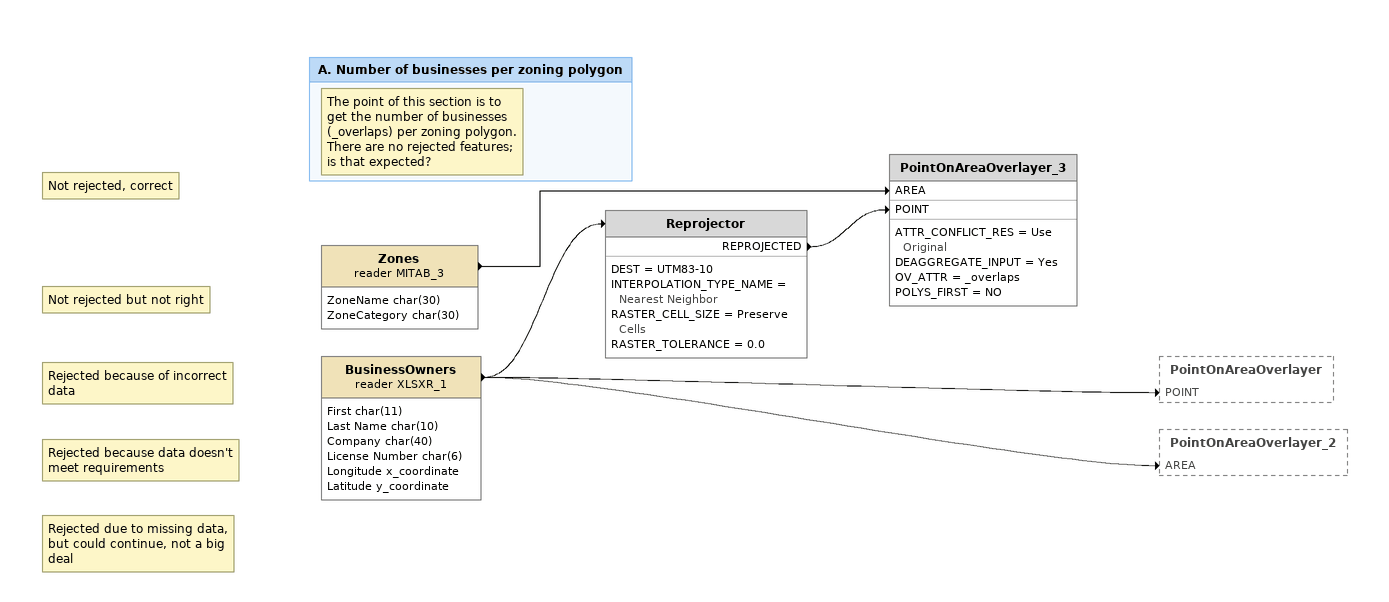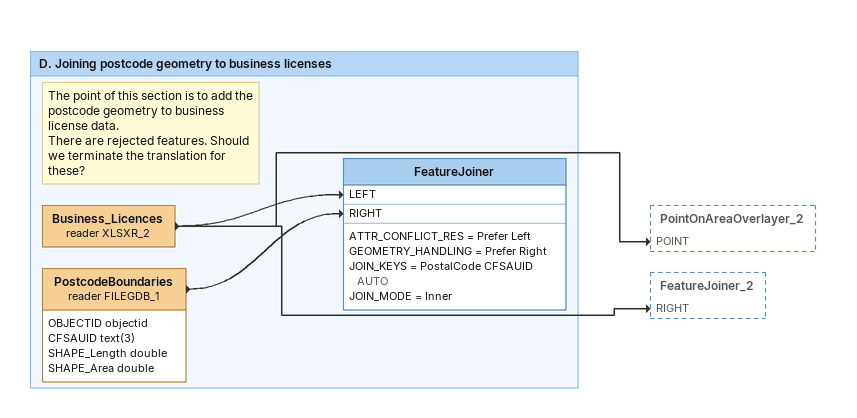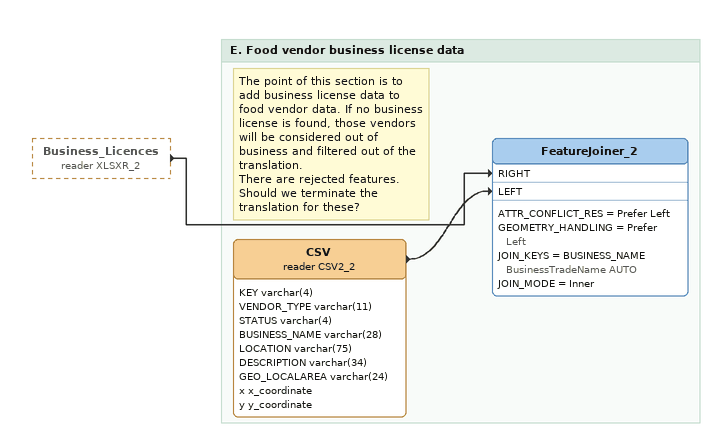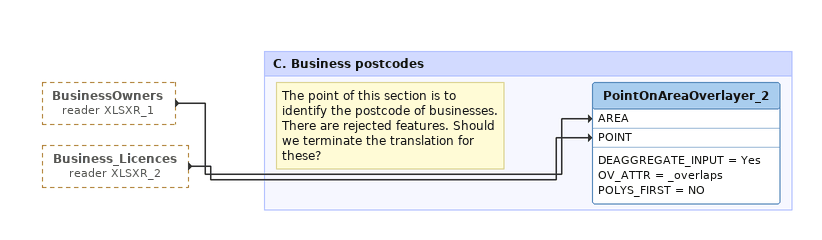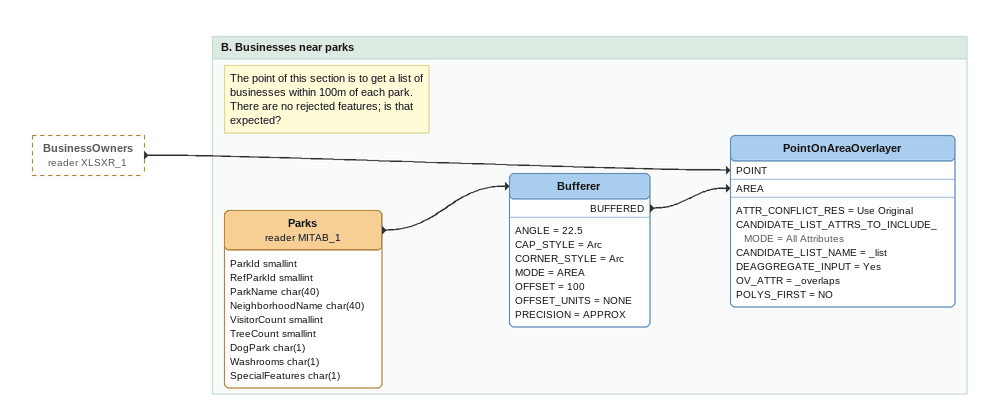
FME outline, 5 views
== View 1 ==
Note: Not rejected, correct
Zones (reader MITAB_3)
    attributes: ZoneName char(30), ZoneCategory char(30)
    -> PointOnAreaOverlayer_3 [AREA]
Note: Not rejected but not right
Note: Rejected because of incorrect data
Note: Rejected because data doesn't meet requirements
Note: Rejected due to missing data, but could continue, not a big deal
BusinessOwners (reader XLSXR_1)
    attributes: First char(11), Last Name char(10), Company char(40), License Number char(6), Longitude x_coordinate, Latitude y_coordinate
    -> PointOnAreaOverlayer [POINT]
    -> PointOnAreaOverlayer_2 [AREA]
    -> Reprojector
Reprojector
    DEST = UTM83-10
    INTERPOLATION_TYPE_NAME = Nearest Neighbor
    RASTER_CELL_SIZE = Preserve Cells
    RASTER_TOLERANCE = 0.0
    REPROJECTED -> PointOnAreaOverlayer_3 [POINT]
PointOnAreaOverlayer_3
    ATTR_CONFLICT_RES = Use Original
    DEAGGREGATE_INPUT = Yes
    OV_ATTR = _overlaps
    POLYS_FIRST = NO

Bookmark: A. Number of businesses per zoning polygon
Note: The point of this section is to get the number of businesses (_overlaps) per zoning polygon. / There are no rejected features; is that expected?

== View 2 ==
Bookmark: D. Joining postcode geometry to business licenses
Note: The point of this section is to add the postcode geometry to business license data. / There are rejected features. Should we terminate the translation for these?
Business_Licences (reader XLSXR_2)
    -> FeatureJoiner [LEFT]
    -> PointOnAreaOverlayer_2 [POINT]
    -> FeatureJoiner_2 [RIGHT]
PostcodeBoundaries (reader FILEGDB_1)
    attributes: OBJECTID objectid, CFSAUID text(3), SHAPE_Length double, SHAPE_Area double
    -> FeatureJoiner [RIGHT]
FeatureJoiner
    ATTR_CONFLICT_RES = Prefer Left
    GEOMETRY_HANDLING = Prefer Right
    JOIN_KEYS = PostalCode CFSAUID AUTO
    JOIN_MODE = Inner

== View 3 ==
Business_Licences (reader XLSXR_2) [outside]
    -> FeatureJoiner_2 [RIGHT]

Bookmark: E. Food vendor business license data
Note: The point of this section is to add business license data to food vendor data. If no business license is found, those vendors will be considered out of business and filtered out of the translation. / There are rejected features. Should we terminate the translation for these?
CSV (reader CSV2_2)
    attributes: KEY varchar(4), VENDOR_TYPE varchar(11), STATUS varchar(4), BUSINESS_NAME varchar(28), LOCATION varchar(75), DESCRIPTION varchar(34), GEO_LOCALAREA varchar(24), x x_coordinate, y y_coordinate
    -> FeatureJoiner_2 [LEFT]
FeatureJoiner_2
    ATTR_CONFLICT_RES = Prefer Left
    GEOMETRY_HANDLING = Prefer Left
    JOIN_KEYS = BUSINESS_NAME BusinessTradeName AUTO
    JOIN_MODE = Inner

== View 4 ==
BusinessOwners (reader XLSXR_1) [outside]
    -> PointOnAreaOverlayer_2 [AREA]
Business_Licences (reader XLSXR_2) [outside]
    -> PointOnAreaOverlayer_2 [POINT]

Bookmark: C. Business postcodes
Note: The point of this section is to identify the postcode of businesses. / There are rejected features. Should we terminate the translation for these?
PointOnAreaOverlayer_2
    DEAGGREGATE_INPUT = Yes
    OV_ATTR = _overlaps
    POLYS_FIRST = NO

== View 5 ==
BusinessOwners (reader XLSXR_1) [outside]
    -> PointOnAreaOverlayer [POINT]

Bookmark: B. Businesses near parks
Note: The point of this section is to get a list of businesses within 100m of each park. / There are no rejected features; is that expected?
Parks (reader MITAB_1)
    attributes: ParkId smallint, RefParkId smallint, ParkName char(40), NeighborhoodName char(40), VisitorCount smallint, TreeCount smallint, DogPark char(1), Washrooms char(1), SpecialFeatures char(1)
    -> Bufferer
Bufferer
    ANGLE = 22.5
    CAP_STYLE = Arc
    CORNER_STYLE = Arc
    MODE = AREA
    OFFSET = 100
    OFFSET_UNITS = NONE
    PRECISION = APPROX
    BUFFERED -> PointOnAreaOverlayer [AREA]
PointOnAreaOverlayer
    ATTR_CONFLICT_RES = Use Original
    CANDIDATE_LIST_ATTRS_TO_INCLUDE_MODE = All Attributes
    CANDIDATE_LIST_NAME = _list
    DEAGGREGATE_INPUT = Yes
    OV_ATTR = _overlaps
    POLYS_FIRST = NO
